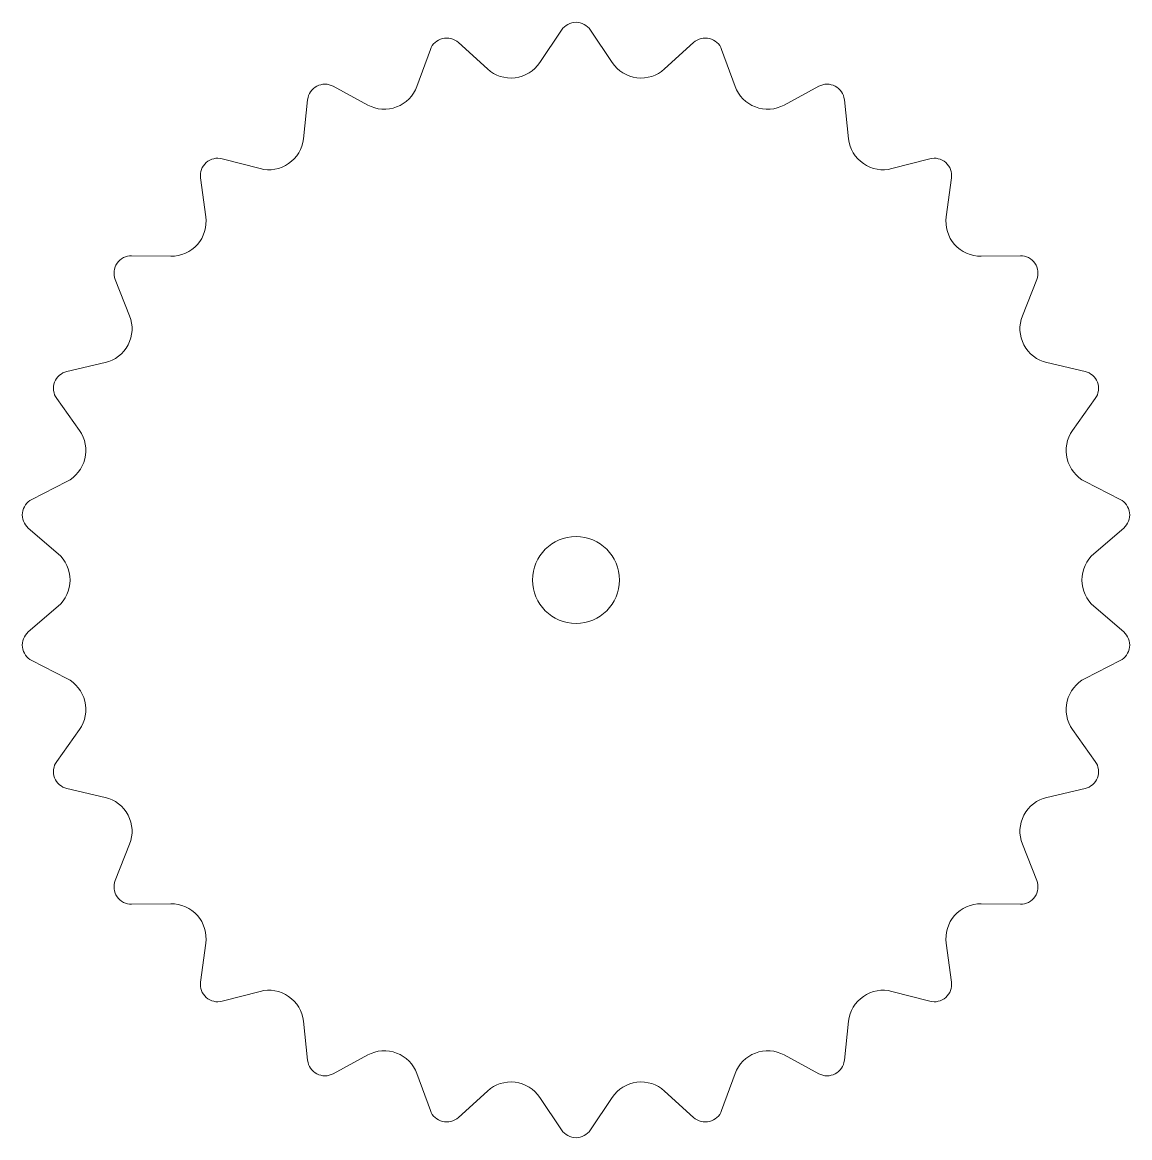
# Model space of a CAD drawing. Header units: inches. Extents: x -1.59 to 1.59, y -1.6 to 1.6.
import ezdxf

# ---------------------------------------------------------------- set-up
doc = ezdxf.new("R2010")
doc.units = ezdxf.units.IN
doc.header["$MEASUREMENT"] = 0
doc.layers.get('0').update_dxf_attribs({"lineweight": 0})

msp = doc.modelspace()

# ---------------------------------------------------------------- linework, layer by layer
msp.add_lwpolyline([(-1.3547, -0.6255), (-1.4648, -0.5999, -0.533333), (-1.4942, -0.5223), (-1.4288, -0.4302, 0.458067), (-1.465, -0.2831), (-1.5658, -0.2319, -0.533333), (-1.5758, -0.1495), (-1.4902, -0.0757, 0.458067), (-1.4902, 0.0757), (-1.5758, 0.1495, -0.533333), (-1.5658, 0.2319), (-1.465, 0.2831, 0.458067), (-1.4288, 0.4302), (-1.4942, 0.5223, -0.533333), (-1.4648, 0.5999), (-1.3547, 0.6255, 0.458067), (-1.2843, 0.7596), (-1.3258, 0.8647, -0.533333), (-1.2786, 0.933), (-1.1657, 0.9315, 0.458067), (-1.0652, 1.0449), (-1.0803, 1.1568, -0.533333), (-1.0182, 1.2119), (-0.9089, 1.1834, 0.458067), (-0.7842, 1.2695), (-0.7721, 1.3818, -0.533333), (-0.6986, 1.4204), (-0.5992, 1.3665, 0.458067), (-0.4576, 1.4202), (-0.419, 1.5264, -0.533333), (-0.3384, 1.5463), (-0.2548, 1.4702, 0.458067), (-0.1045, 1.4885), (-0.0415, 1.5823, -0.533333), (0.0415, 1.5823), (0.1045, 1.4885, 0.458067), (0.2548, 1.4702), (0.3384, 1.5463, -0.533333), (0.419, 1.5264), (0.4576, 1.4202, 0.458067), (0.5992, 1.3665), (0.6986, 1.4204, -0.533333), (0.7721, 1.3818), (0.7842, 1.2695, 0.458067), (0.9089, 1.1834), (1.0182, 1.2119, -0.533333), (1.0803, 1.1568), (1.0652, 1.0449, 0.458067), (1.1657, 0.9315), (1.2786, 0.933, -0.533333), (1.3258, 0.8647), (1.2843, 0.7596, 0.458067), (1.3547, 0.6255), (1.4648, 0.5999, -0.533333), (1.4942, 0.5223), (1.4288, 0.4302, 0.458067), (1.465, 0.2831), (1.5658, 0.2319, -0.533333), (1.5758, 0.1495), (1.4902, 0.0757, 0.458067), (1.4902, -0.0757), (1.5758, -0.1495, -0.533333), (1.5658, -0.2319), (1.465, -0.2831, 0.458067), (1.4288, -0.4302), (1.4942, -0.5223, -0.533333), (1.4648, -0.5999), (1.3547, -0.6255, 0.458067), (1.2843, -0.7596), (1.3258, -0.8647, -0.533333), (1.2786, -0.933), (1.1657, -0.9315, 0.458067), (1.0652, -1.0449), (1.0803, -1.1568, -0.533333), (1.0182, -1.2119), (0.9089, -1.1834, 0.458067), (0.7842, -1.2695), (0.7721, -1.3818, -0.533333), (0.6986, -1.4204), (0.5992, -1.3665, 0.458067), (0.4576, -1.4202), (0.419, -1.5264, -0.533333), (0.3384, -1.5463), (0.2548, -1.4702, 0.458067), (0.1045, -1.4885), (0.0415, -1.5823, -0.533333), (-0.0415, -1.5823), (-0.1045, -1.4885, 0.458067), (-0.2548, -1.4702), (-0.3384, -1.5463, -0.533333), (-0.419, -1.5264), (-0.4576, -1.4202, 0.458067), (-0.5992, -1.3665), (-0.6986, -1.4204, -0.533333), (-0.7721, -1.3818), (-0.7842, -1.2695, 0.458067), (-0.9089, -1.1834), (-1.0182, -1.2119, -0.533333), (-1.0803, -1.1568), (-1.0652, -1.0449, 0.458067), (-1.1657, -0.9315), (-1.2786, -0.933, -0.533333), (-1.3258, -0.8647), (-1.2843, -0.7596, 0.458067)], format="xyb", close=True)
msp.add_circle((0, 0), 0.125)

doc.saveas('drawing.dxf')
